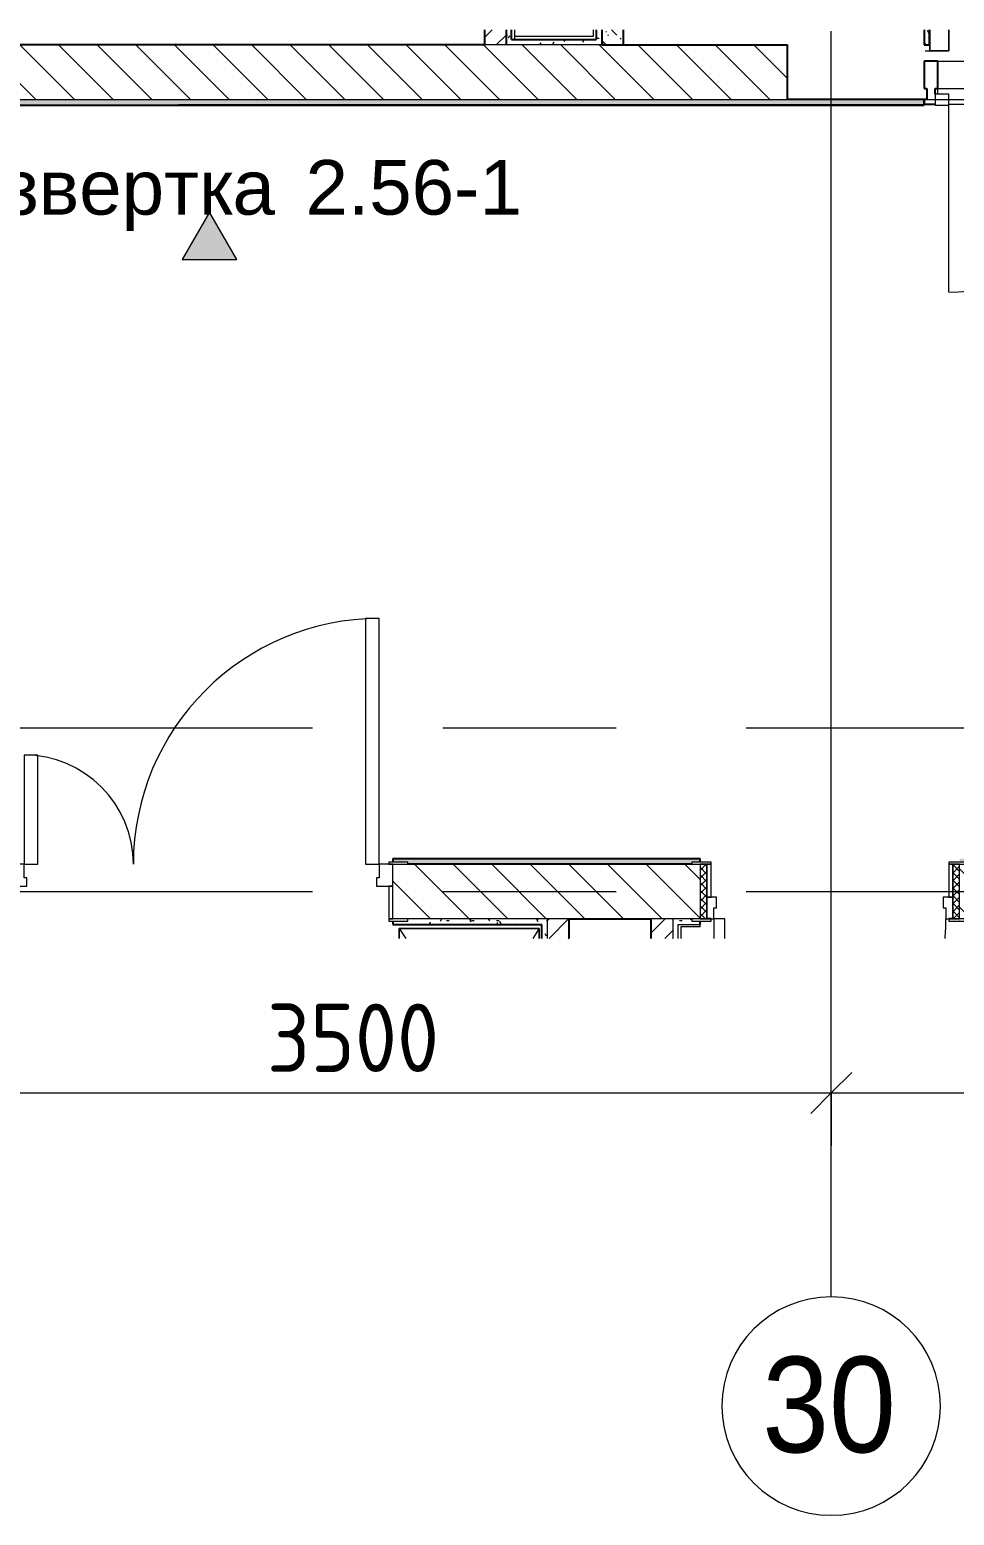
# Model space of a CAD drawing. Header units: millimetres. Extents: x 95863 to 181387, y -1987 to 13800.
# Drawn here: x 107776 to 111161, y 8216 to 13656 of the extents above; entities that cross this region are included whole.
import ezdxf

# ---------------------------------------------------------------- set-up
doc = ezdxf.new("R2010")
doc.units = ezdxf.units.MM
doc.linetypes.add('Осевая', pattern=[3175, 635, -476.25, 1587.5, -476.25])
for name, color, linetype, lineweight in [('A-ANNO-DIMS', 7, 'Continuous', 9), ('A-ANNO-DIMS-100', 7, 'Continuous', 9), ('A-DOOR', 7, 'Continuous', 9), ('A-DOOR-1', 7, 'Continuous', 13), ('A-DOOR-FRAM', 7, 'Continuous', 13), ('A-DOOR-FRAM-1', 7, 'Continuous', 9), ('A-GLAZ-CWMG', 7, 'Continuous', 9), ('A-GLAZ-CWMG-1', 7, 'Continuous', 25), ('A-WALL-2', 7, 'Continuous', 9), ('G-ANNO-SYMB', 7, 'Continuous', 9), ('I-WALL', 7, 'Continuous', 9), ('Оси', 7, 'Continuous', 9), ('Оси-1', 7, 'Continuous', 20), ('Оси-2', 7, 'Осевая', 9)]:
    doc.layers.add(name, color=color, linetype=linetype, lineweight=lineweight)
for name, color, linetype, lineweight, true_color in [('A-WALL-1', 7, 'Continuous', 25, 0x3c3c3c), ('A-WALL-FNSH-1', 7, 'Continuous', 13, 0x3c3c3c), ('I-FURN-1', 7, 'Continuous', 9, 0xf0f0f0)]:
    doc.layers.add(name, color=color, linetype=linetype, lineweight=lineweight, true_color=true_color)
doc.styles.add('Arial', font='arial.ttf', dxfattribs={"width": 0.9, "height": 350})
doc.styles.add('Arial_1', font='arial.ttf', dxfattribs={"height": 200})
doc.styles.add('ISOCPEUR', font='isocpeur.ttf', dxfattribs={"width": 0.9, "height": 250})
doc.dimstyles.new('ISO-2_5_0_9К_БОЛЬШОЙ', dxfattribs={"dimscale": 304.8, "dimtxt": 248.995294, "dimasz": 0.492126, "dimexe": 0.393701, "dimexo": 0.984252, "dimgap": 0, "dimtad": 1, "dimdec": 0, "dimrnd": 10, "dimzin": 0, "dimdsep": 46, "dimtxsty": 'ISOCPEUR', "dimblk1": 'OBLIQUE', "dimblk2": 'OBLIQUE', "dimsah": 1, "dimcen": 0.09, "dimdle": 0.393701, "dimazin": 0, "dimtfac": 1, "dimtdec": 4, "dimtix": 1, "dimtmove": 0, "dimatfit": 3, "dimfxl": 1, "dimtvp": 1, "dimtolj": 1, "dimtzin": 0, "dimarcsym": 2})
pattern_1 = [(135, (0, 0), (-70.71068, -70.71068), [])]
pattern_2 = [(45, (0, 0), (-35.35534, 35.35534), [])]
pattern_3 = [(0, (0, 0), (121.92, 30.48), [10.058, -81.382, 10.058, -81.382, -487.68]), (0, (0, 0), (121.92, 30.48), [-182.88, 10.058, -172.822, 10.058, -81.382, -213.36]), (0, (0, 0), (121.92, 30.48), [-457.2, 10.058, -50.902, 10.058, -142.342]), (120, (45.72, 15.24), (-87.356454, 90.345817), [10.058, -81.382, 10.058, -81.382, -487.68]), (120, (45.72, 15.24), (-87.356454, 90.345817), [-182.88, 10.058, -172.822, 10.058, -81.382, -213.36]), (120, (45.72, 15.24), (-87.356454, 90.345817), [-457.2, 10.058, -50.902, 10.058, -142.342]), (240, (60.96, 76.2), (-34.563546, -120.825817), [10.058, -81.382, 10.058, -81.382, -487.68]), (240, (60.96, 76.2), (-34.563546, -120.825817), [-182.88, 10.058, -172.822, 10.058, -81.382, -213.36]), (240, (60.96, 76.2), (-34.563546, -120.825817), [-457.2, 10.058, -50.902, 10.058, -142.342])]

# ---------------------------------------------------------------- blocks, each defined once
blk = doc.blocks.new('110_Дверь_СКБ_2Ст - Д-2а_л_ Из коридора на лестницу-32216062-План разверток пом_ 2_56_ Этаж 2')
at = {"layer": 'A-DOOR'}
for centre, radius, start, end in [((662.5, 100), 900, 90, 180), ((-637.5, 100), 400, 360, 90)]:
    blk.add_arc(centre, radius, start, end, dxfattribs=at)
at = {"layer": 'A-DOOR-1'}
for p, q in [((662.5, 1000), (612.5, 1000)), ((612.5, 1000), (612.5, 100)), ((662.5, 100), (662.5, 1000)), ((-637.5, 500), (-637.5, 100)), ((-587.5, 500), (-637.5, 500)), ((-587.5, 100), (-587.5, 500)), ((-637.5, 100), (-587.5, 100)), ((612.5, 100), (662.5, 100))]:
    blk.add_line(p, q, dxfattribs=at)
at = {"layer": 'A-DOOR-FRAM'}
for p, q in [((-672.5, 108), (-742.5, 108)), ((-742.5, 108), (-742.5, 100)), ((-742.5, 100), (-672.5, 100)), ((-637.5, 100), (-687.5, 100)), ((-687.5, 100), (-687.5, 20)), ((-672.5, 100), (-672.5, 108)), ((-637.5, 50), (-637.5, 100)), ((662.5, 100), (662.5, 50)), ((712.5, 100), (662.5, 100)), ((767.5, 108), (697.5, 108)), ((697.5, 108), (697.5, 100)), ((697.5, 100), (767.5, 100)), ((712.5, 20), (712.5, 100)), ((767.5, 100), (767.5, 108)), ((-687.5, 20), (-627.5, 20)), ((-672.5, 20), (-687.5, 20)), ((-687.5, 20), (-687.5, -100)), ((-672.5, -100), (-672.5, 20)), ((-627.5, 50), (-637.5, 50)), ((-627.5, 20), (-627.5, 50)), ((662.5, 50), (652.5, 50)), ((652.5, 50), (652.5, 20)), ((652.5, 20), (712.5, 20)), ((712.5, 20), (697.5, 20)), ((697.5, 20), (697.5, -100)), ((712.5, -100), (712.5, 20)), ((-672.5, -100), (-742.5, -100)), ((-742.5, -100), (-742.5, -108)), ((-742.5, -108), (-672.5, -108)), ((-687.5, -100), (-672.5, -100)), ((-672.5, -108), (-672.5, -100)), ((697.5, -100), (712.5, -100)), ((767.5, -100), (697.5, -100)), ((697.5, -100), (697.5, -108)), ((697.5, -108), (767.5, -108)), ((767.5, -108), (767.5, -100))]:
    blk.add_line(p, q, dxfattribs=at)
blk = doc.blocks.new('110_Дверь_СКБ_1Ст_Внутренняя1 - Д-8 950x2100h_охрана-31784688-План разверток пом_ 2_56_ Этаж 2')
at = {"layer": 'A-DOOR'}
h = blk.add_hatch(dxfattribs=at)
h.set_pattern_fill('FP_4', color=256, style=0, pattern_type=2)
h.set_pattern_definition([(135, (1826.41, 164.685), (-14.14214, -14.14214), []), (225, (1826.41, 164.685), (14.14214, -14.14214), [])])
h.paths.add_polyline_path([(487.5, 100), (462.5, 100), (462.5, -100), (487.5, -100)])
at = {"layer": 'A-DOOR-FRAM-1'}
h = blk.add_hatch(dxfattribs=at)
h.set_pattern_fill('FP_5', color=256, style=0, pattern_type=2)
h.set_pattern_definition([(45, (-296.384, 164.685), (-14.1421, 14.1421), []), (135, (-296.384, 164.685), (-14.1421, -14.1421), [])])
h.paths.add_polyline_path([(-437.5, 100), (-462.5, 100), (-462.5, -100), (-437.5, -100)])
at = {"layer": 'A-DOOR'}
blk.add_arc((437.5, 100), 850, 175.1475, 180, dxfattribs=at)
at = {"layer": 'A-DOOR-1'}
for p, q in [((397.5, 171.7), (397.5, 100)), ((437.5, 100), (437.5, 171.7)), ((397.5, 100), (437.5, 100))]:
    blk.add_line(p, q, dxfattribs=at)
at = {"layer": 'A-DOOR-FRAM'}
for p, q in [((-422.5, 108), (-492.5, 108)), ((-492.5, 108), (-492.5, 100)), ((-492.5, 100), (-422.5, 100)), ((-437.5, 100), (-462.5, 100)), ((-462.5, 100), (-462.5, -100)), ((-412.5, 100), (-437.5, 100)), ((-437.5, 100), (-437.5, 20)), ((-437.5, -100), (-437.5, 100)), ((-422.5, 100), (-437.5, 100)), ((-437.5, 100), (-437.5, 99)), ((-437.5, 99), (-422.5, 99)), ((-422.5, 100), (-422.5, 108)), ((-422.5, 99), (-422.5, 100)), ((-412.5, 60), (-412.5, 100)), ((-402.5, 60), (-412.5, 60)), ((-402.5, 20), (-402.5, 60)), ((437.5, 60), (427.5, 60)), ((427.5, 60), (427.5, 20)), ((437.5, 100), (437.5, 60)), ((462.5, 100), (437.5, 100)), ((517.5, 108), (447.5, 108)), ((447.5, 108), (447.5, 100)), ((462.5, 100), (447.5, 100)), ((447.5, 100), (447.5, 99)), ((447.5, 100), (517.5, 100)), ((447.5, 99), (462.5, 99)), ((462.5, 20), (462.5, 100)), ((487.5, 100), (462.5, 100)), ((462.5, 100), (462.5, -100)), ((462.5, 99), (462.5, 100)), ((487.5, -100), (487.5, 100)), ((517.5, 100), (517.5, 108)), ((-437.5, 20), (-402.5, 20)), ((-422.5, 20), (-437.5, 20)), ((-437.5, 20), (-437.5, -100)), ((-422.5, -100), (-422.5, 20)), ((427.5, 20), (462.5, 20)), ((462.5, 20), (447.5, 20)), ((447.5, 20), (447.5, -100)), ((462.5, -100), (462.5, 20)), ((-422.5, -100), (-492.5, -100)), ((-492.5, -100), (-492.5, -108)), ((-492.5, -108), (-422.5, -108)), ((-462.5, -100), (-437.5, -100)), ((-437.5, -100), (-422.5, -100)), ((-422.5, -108), (-422.5, -100)), ((447.5, -100), (462.5, -100)), ((517.5, -100), (447.5, -100)), ((447.5, -100), (447.5, -108)), ((447.5, -108), (517.5, -108)), ((462.5, -100), (487.5, -100)), ((517.5, -108), (517.5, -100))]:
    blk.add_line(p, q, dxfattribs=at)
blk = doc.blocks.new('Шкаф параметрический - 1_162-25590071-План разверток пом_ 2_56_ Этаж 2')
at = {"layer": 'I-FURN-1'}
for p, q in [((0, 0), (36.4, -23.3)), ((36.4, 0), (0, 0)), ((0, 0), (0, -512)), ((0, -512), (0, 0)), ((0, 0), (36.4, 0)), ((0, -512), (36.4, -488.7)), ((0, -512), (36.4, -512)), ((36.4, -512), (0, -512))]:
    blk.add_line(p, q, dxfattribs=at)
blk = doc.blocks.new('Мат в спортивном зале - Т19-31180416-План разверток пом_ 2_56_ Этаж 2')
at = {"layer": 'I-FURN-1'}
for p, q in [((-548.7, 925.9), (-548.7, 906.7)), ((-471.3, 909.3), (-548.7, 909.3)), ((-548.7, 909.3), (-548.7, 839.3)), ((-548.7, 839.3), (-548.7, 909.3)), ((-548.7, 909.3), (-471.3, 909.3)), ((-548.7, 839.3), (-471.3, 839.3)), ((-471.3, 839.3), (-548.7, 839.3))]:
    blk.add_line(p, q, dxfattribs=at)
blk = doc.blocks.new('Прямоугольный импост - Импост структурный с накладкой - 160мм Темный-32356295-План разверток пом_ 2_56_ Этаж 2')
at = {"layer": 'A-GLAZ-CWMG-1'}
for p, q in [((-50, 40), (-50, 140)), ((-50, 140), (0, 140)), ((0, 140), (0, 40)), ((-40, 40), (-50, 40)), ((-40, 20), (-40, 40)), ((-10, 40), (-10, 0)), ((0, 40), (-10, 40)), ((-10, 0), (0, 0)), ((0, 0), (0, -17)), ((0, -17), (-40, -17))]:
    blk.add_line(p, q, dxfattribs=at)
blk = doc.blocks.new('Дверь_Витражная_остекление_ - ВВ-23-32429828-План разверток пом_ 2_56_ Этаж 2')
at = {"layer": 'A-DOOR'}
for p, q in [((-682.5, 700), (-682.5, 20)), ((682.5, 705), (682.5, 20))]:
    blk.add_line(p, q, dxfattribs=at)
for centre, radius, start, end in [((-682.5, 20), 680, 360, 90), ((682.5, 20), 685, 90, 180)]:
    blk.add_arc(centre, radius, start, end, dxfattribs=at)
at = {"layer": 'A-DOOR-1'}
for p, q in [((-682.5, 20), (-732.5, 20)), ((-732.5, 20), (-732.5, -20)), ((-682.5, -20), (-682.5, 20)), ((732.5, 20), (682.5, 20)), ((682.5, 20), (682.5, -20)), ((732.5, -20), (732.5, 20)), ((-732.5, -20), (-682.5, -20)), ((682.5, -20), (732.5, -20))]:
    blk.add_line(p, q, dxfattribs=at)
blk = doc.blocks.new('Прямоугольный импост - Импост структурный с накладкой - 160мм Темный-32428730-План разверток пом_ 2_56_ Этаж 2')
at = {"layer": 'A-GLAZ-CWMG'}
for p, q in [((111100.5, 13540), (112545.5, 13540)), ((111100.5, 13420), (111100.5, 13440)), ((111100.5, 13440), (112545.5, 13440)), ((112545.5, 13440), (112545.5, 13420)), ((111140.5, 13400), (112505.5, 13400)), ((111140.5, 13383), (112505.5, 13383))]:
    blk.add_line(p, q, dxfattribs=at)
blk = doc.blocks.new('Ось сетки - D8-29747960-План разверток пом_ 2_56_ Этаж 2')
at = {"layer": 'Оси-1'}
for start, end in [(360, 180), (180, 360)]:
    blk.add_arc((0, 0), 4, start, end, dxfattribs=at)
blk = doc.blocks.new('Фасад - Марка фасада_Указатель-25386507-План разверток пом_ 2_56_ Этаж 2')
at = {"layer": 'G-ANNO-SYMB'}
blk.add_hatch(color=256, dxfattribs=at).paths.add_polyline_path([(-1, 0), (0, 1.732), (1, 0), (0, 0)])
for p, q in [((0, 1.732), (-1, 0)), ((1, 0), (0, 1.732)), ((-1, 0), (0, 0)), ((0, 0), (1, 0))]:
    blk.add_line(p, q, dxfattribs=at)
blk = doc.blocks.new('DIMBLOCK5-План разверток пом_ 2_56_ Этаж 2')
at = {"layer": 'A-ANNO-DIMS-100'}
for p, q in [((107210, 9569.2), (107210, 9883.1)), ((110710, 9569.2), (110710, 9883.1)), ((107210, 9763.1), (110710, 9763.1)), ((107210, 9763.1), (107210, 9569.2)), ((110710, 9763.1), (110710, 9569.2))]:
    blk.add_line(p, q, dxfattribs=at)
at = {"layer": 'A-ANNO-DIMS-100', "lineweight": 20}
for p, q in [((107210, 9763.1), (107285, 9838.1)), ((110710, 9763.1), (110785, 9838.1)), ((107210, 9763.1), (107135, 9688.1)), ((110710, 9763.1), (110635, 9688.1))]:
    blk.add_line(p, q, dxfattribs=at)
at = {"layer": 'A-ANNO-DIMS-100', "color": 0, "insert": (108644, 10089.7), "char_height": 250, "width": 758.478, "attachment_point": 1, "line_spacing_factor": 1.149209, "style": 'ISOCPEUR'}
blk.add_mtext('3500', dxfattribs=at)
blk = doc.blocks.new('_Oblique')
at = {"color": 0, "linetype": 'ByBlock', "lineweight": -2}
blk.add_line((-0.5, -0.5), (0.5, 0.5), dxfattribs=at)
blk = doc.blocks.new('DIMBLOCK6-План разверток пом_ 2_56_ Этаж 2')
at = {"layer": 'A-ANNO-DIMS-100'}
for p, q in [((110710, 9569.2), (110710, 9883.1)), ((115960, 9569.2), (115960, 9883.1)), ((110710, 9763.1), (115960, 9763.1)), ((110710, 9763.1), (110710, 9569.2)), ((115960, 9763.1), (115960, 9569.2))]:
    blk.add_line(p, q, dxfattribs=at)
at = {"layer": 'A-ANNO-DIMS-100', "lineweight": 20}
for p, q in [((110710, 9763.1), (110785, 9838.1)), ((115960, 9763.1), (116035, 9838.1)), ((110710, 9763.1), (110635, 9688.1)), ((115960, 9763.1), (115885, 9688.1))]:
    blk.add_line(p, q, dxfattribs=at)
at = {"layer": 'A-ANNO-DIMS-100', "color": 0, "insert": (113019, 10089.7), "char_height": 250, "width": 758.478, "attachment_point": 1, "line_spacing_factor": 1.149209, "style": 'ISOCPEUR'}
blk.add_mtext('5250', dxfattribs=at)

msp = doc.modelspace()

# ---------------------------------------------------------------- hatches: boundary and pattern name
at = {"layer": 'I-WALL'}
h = msp.add_hatch(dxfattribs=at)
h.set_pattern_fill('FP_2', color=256, style=0, pattern_type=2)
h.set_pattern_definition(pattern_2)
h.paths.add_polyline_path([(109520, 13600), (109520, 13655.7135), (109440, 13655.7135), (109440, 13600)])
h = msp.add_hatch(dxfattribs=at)
h.set_pattern_fill('FP_10', color=256, style=0, pattern_type=2)
h.set_pattern_definition(pattern_3)
h.paths.add_polyline_path([(109540, 13600), (109540, 13655.7135), (109520, 13655.7135), (109520, 13600)])
h = msp.add_hatch(dxfattribs=at)
h.set_pattern_fill('FP_10', color=256, style=0, pattern_type=2)
h.set_pattern_definition(pattern_3)
h.paths.add_polyline_path([(109870, 13600), (109870, 13655.7135), (109850, 13655.7135), (109850, 13600)])
h = msp.add_hatch(dxfattribs=at)
h.set_pattern_fill('FP_8', color=256, style=0, pattern_type=2)
h.set_pattern_definition([(135, (0, 0), (-75.43415, -75.43415), [106.68, -17.78, 3.556, -17.78]), (135, (0, 75.39), (-75.43415, -75.43415), []), (50, (0, 0), (127.52922, -11.15758), [13.335, -146.685]), (355, (0, 0), (-24.66966, 133.74002), [10.668, -117.348]), (100.451, (10.63, -0.93), (102.85973, 122.58178), [11.333, -124.663]), (46.184, (0, 35.56), (189.75516, -29.43036), [20.002, -220.027]), (96.636, (15.81, 33.1), (166.1822, 173.1996), [17, -186.995]), (351.184, (0, 35.56), (166.18393, 173.19757), [16.002, -176.022]), (21, (17.78, 26.67), (106.130265, -71.58603), [13.335, -146.685]), (326, (17.78, 26.67), (43.26188, 128.93175), [10.668, -117.348]), (71.451, (26.62, 20.7), (149.39198, 57.34505), [11.333, -124.663]), (37.5, (0, 0), (2.162228, 59.188357), [3.353, -112.573, 3.353, -115.773, -117.792]), (37.5, (0, 0), (2.162228, 59.188357), [-235.052, 3.353, -114.44]), (7.5, (0, 0), (46.773857, 70.126152), [3.353, -64.567, 3.353, -109.906, -44.894]), (7.5, (0, 0), (46.773857, 70.126152), [-181.178, 3.353, -41.542]), (327.5, (-39.65, 0), (94.913671, -4.010093), [3.353, -41.097, 3.353, -135.331, -184.023]), (327.5, (-39.65, 0), (94.913671, -4.010093), [-183.134, 3.353, -180.67]), (317.5, (-57.43, 0), (103.69057, 17.79882), [3.353, -54.432, 3.353, -88.748, -130.683]), (317.5, (-57.43, 0), (103.69057, 17.79882), [-149.885, 3.353, -127.33])])
h.paths.add_polyline_path([(109950, 13600), (109950, 13655.7135), (109870, 13655.7135), (109870, 13600)])
h = msp.add_hatch(dxfattribs=at)
h.set_pattern_fill('FP_10', color=256, style=0, pattern_type=2)
h.set_pattern_definition(pattern_3)
h.paths.add_polyline_path([(111070, 13600), (111070, 13655.7135), (111050, 13655.7135), (111050, 13600)])
h = msp.add_hatch(dxfattribs=at)
h.set_pattern_fill('FP_1', color=256, style=0, pattern_type=2)
h.set_pattern_definition(pattern_1)
h.paths.add_polyline_path([(110550, 13400), (110550, 13600), (106060, 13600), (106060, 13400), (110425.6003, 13400)])
h = msp.add_hatch(dxfattribs=at)
h.set_pattern_fill('FP_10', color=256, style=0, pattern_type=2)
h.set_pattern_definition(pattern_3)
h.paths.add_polyline_path([(109540, 13600), (109850, 13600), (109850, 13620), (109540, 13620)])
h = msp.add_hatch(dxfattribs=at)
h.set_pattern_fill('FP_10', color=256, style=0, pattern_type=2)
h.set_pattern_definition(pattern_3)
h.paths.add_polyline_path([(110425.6003, 13380), (111050.5, 13380), (111050.5, 13400), (105549.5, 13400), (105549.5, 13380), (107423.2635, 13380)])
h = msp.add_hatch(dxfattribs=at)
h.set_pattern_fill('FP_10', color=256, style=0, pattern_type=2)
h.set_pattern_definition(pattern_3)
h.paths.add_polyline_path([(120933.7793, 10600), (121190, 10600), (121189, 10620), (111180, 10620), (111180, 10608), (111210, 10608), (111210, 10600), (119432.6109, 10600)])
h.paths.add_polyline_path([(110200, 10600), (110200, 10608), (110230, 10608), (110230, 10620), (109104.9999, 10620), (109104.9999, 10608), (109159.9999, 10608), (109159.9999, 10600)])
h.paths.add_polyline_path([(107130, 10600), (107649.9999, 10600), (107649.9999, 10608), (107704.9999, 10608), (107704.9999, 10620), (105095, 10620), (105095, 10608), (105125, 10608), (105125, 10600)])
h.paths.add_polyline_path([(102919.7582, 10600), (103615, 10600), (103615, 10608), (103645, 10608), (103645, 10620), (100808.9999, 10620), (100808.9999, 10600), (101610, 10600)])
h = msp.add_hatch(dxfattribs=at)
h.set_pattern_fill('FP_1', color=256, style=0, pattern_type=2)
h.set_pattern_definition(pattern_1)
h.paths.add_polyline_path([(120933.7793, 10400), (121210, 10400), (121210, 10600), (119330, 10600), (119330, 10400), (119432.6109, 10400)])
h.paths.add_polyline_path([(111210, 10400), (111929.9999, 10400), (111929.9999, 10600), (111180, 10600), (111180, 10400)])
h.paths.add_polyline_path([(110050, 10400), (110230, 10400), (110230, 10600), (109104.9999, 10600), (109104.9999, 10400), (109749.9999, 10400)])
h.paths.add_polyline_path([(107704.9999, 10400), (107704.9999, 10600), (107350, 10600), (107350, 10400), (107649.9999, 10400)])
h = msp.add_hatch(dxfattribs=at)
h.set_pattern_fill('FP_10', color=256, style=0, pattern_type=2)
h.set_pattern_definition(pattern_3)
h.paths.add_polyline_path([(109649.9999, 10380), (109649.9999, 10400), (109159.9999, 10400), (109159.9999, 10392), (109104.9999, 10392), (109104.9999, 10380), (109159.9999, 10380)])
h.paths.add_polyline_path([(107649.9999, 10380), (107704.9999, 10380), (107704.9999, 10392), (107649.9999, 10392), (107649.9999, 10400), (107350, 10400), (107350, 10380), (107423.2635, 10380)])
h = msp.add_hatch(dxfattribs=at)
h.set_pattern_fill('FP_10', color=256, style=0, pattern_type=2)
h.set_pattern_definition(pattern_3)
h.paths.add_polyline_path([(109650.1942, 10328.2569), (109669.9999, 10328.2569), (109669.9999, 10400), (109649.9999, 10400), (109649.9999, 10328.2569)])
h = msp.add_hatch(dxfattribs=at)
h.set_pattern_fill('FP_2', color=256, style=0, pattern_type=2)
h.set_pattern_definition(pattern_2)
h.paths.add_polyline_path([(109749.9999, 10328.2569), (109749.9999, 10400), (109669.9999, 10400), (109671.0942, 10328.2569)])
h = msp.add_hatch(dxfattribs=at)
h.set_pattern_fill('FP_2', color=256, style=0, pattern_type=2)
h.set_pattern_definition(pattern_2)
h.paths.add_polyline_path([(110130, 10328.2569), (110130, 10400), (110050, 10400), (110050, 10328.2569), (110051.5596, 10328.2569)])
h = msp.add_hatch(dxfattribs=at)
h.set_pattern_fill('FP_10', color=256, style=0, pattern_type=2)
h.set_pattern_definition(pattern_3)
h.paths.add_polyline_path([(111929.9999, 10380), (111929.9999, 10400), (111210, 10399.1781), (111210, 10392), (111180, 10392), (111180, 10380), (111909.9999, 10380)])
h.paths.add_polyline_path([(110230, 10380), (110230, 10392), (110200, 10392.5), (110200, 10400), (110130, 10400), (110130, 10380), (110200, 10380)])
h = msp.add_hatch(dxfattribs=at)
h.set_pattern_fill('FP_10', color=256, style=0, pattern_type=2)
h.set_pattern_definition(pattern_3)
h.paths.add_polyline_path([(110150, 10328.2569), (110150, 10380), (110130, 10380), (110130, 10328.2569)])

# ---------------------------------------------------------------- linework, layer by layer
at = {"layer": 'A-WALL-1'}
for p, q in [((109440, 13655.7135), (109440, 13600)), ((109520, 13655.7135), (109520, 13600)), ((109540, 13620), (109540, 13655.7135)), ((109850, 13655.7135), (109850, 13620)), ((109870, 13655.7135), (109870, 13600)), ((109950, 13600), (109950, 13655.7135)), ((111050, 13655.7135), (111050, 13600)), ((111070, 13600), (111070, 13655.7135)), ((109440, 13600), (106060, 13600)), ((109540, 13620), (109850, 13620)), ((109870, 13600), (110550, 13600)), ((110550, 13400), (110550, 13600)), ((111050, 13600), (111070, 13600)), ((111050.5, 13400), (110550, 13400)), ((111050.5, 13380), (111050.5, 13400)), ((105549.5, 13380), (111050.5, 13380)), ((110230, 10620), (109104.9999, 10620)), ((109104.9999, 10620), (109104.9999, 10608)), ((110230, 10608), (110230, 10620)), ((110200, 10600), (109159.9999, 10600)), ((109104.9999, 10392), (109104.9999, 10380)), ((109749.9999, 10400), (110050, 10400)), ((109749.9999, 10328.2569), (109749.9999, 10400)), ((110050, 10400), (110050, 10328.2569)), ((110230, 10380), (110230, 10392)), ((109104.9999, 10380), (109649.9999, 10380)), ((109649.9999, 10328.2569), (109649.9999, 10380))]:
    msp.add_line(p, q, dxfattribs=at)
at = {"layer": 'A-WALL-2'}
for p, q in [((109870, 13600), (109440, 13600)), ((106060, 13400), (110550, 13400)), ((108320, 13380), (108320, 13379.5)), ((109749.9999, 10400), (109159.9999, 10400)), ((109669.9999, 10400), (109669.9999, 10328.2569)), ((110200, 10400), (110050, 10400)), ((110130, 10400), (110130, 10328.2569))]:
    msp.add_line(p, q, dxfattribs=at)
at = {"layer": 'A-WALL-FNSH-1'}
for p, q in [((109551, 13655.7135), (109551, 13620)), ((109839, 13655.7135), (109839, 13631)), ((111071, 13600), (111071, 13655.7135)), ((109839, 13631), (109551, 13631)), ((111070, 13600), (111071, 13600)), ((105550, 13379), (108320, 13379)), ((111050, 13380.5), (108320, 13380.5)), ((108320, 13380.5), (108320, 13380)), ((108320, 13379.5), (111050, 13379.5)), ((108320, 13379), (108320, 13379.5)), ((111050, 13379.5), (111050, 13380.5)), ((110230, 10621), (109104.9999, 10621)), ((109104.9999, 10621), (109104.9999, 10620)), ((110230, 10620), (110230, 10621)), ((109104.9999, 10380), (109104.9999, 10379)), ((109104.9999, 10379), (109648.9999, 10379)), ((109648.9999, 10379), (109648.9999, 10328.2569))]:
    msp.add_line(p, q, dxfattribs=at)
at = {"layer": 'I-WALL'}
for p, q in [((110150, 10380), (110230, 10380)), ((110150, 10328.2569), (110150, 10380)), ((110230, 10371), (110159, 10371)), ((110159, 10371), (110159, 10328.2569)), ((110230, 10371), (110230, 10380))]:
    msp.add_line(p, q, dxfattribs=at)
at = {"layer": 'Оси'}
for p, q in [((110710, 11358.588), (110710, 13650)), ((110710, 9016.3761), (110710, 11307.788))]:
    msp.add_line(p, q, dxfattribs=at)
at = {"layer": 'Оси-2'}
for p, q in [((99162.6118, 13400), (119339.1443, 13400)), ((110710, 11307.788), (110710, 11358.588)), ((99762.6118, 11100), (119939.1443, 11100)), ((99762.6118, 10500), (119939.1443, 10500))]:
    msp.add_line(p, q, dxfattribs=at)

# ---------------------------------------------------------------- block references
at = {"layer": 'A-DOOR', "rotation": 180}
for name, p in [('Дверь_Витражная_остекление_ - ВВ-23-32429828-План разверток пом_ 2_56_ Этаж 2', (111823, 13400)), ('110_Дверь_СКБ_1Ст_Внутренняя1 - Д-8 950x2100h_охрана-31784688-План разверток пом_ 2_56_ Этаж 2', (110717.5, 10500))]:
    msp.add_blockref(name, p, dxfattribs=at)
at = {"layer": 'A-DOOR'}
msp.add_blockref('110_Дверь_СКБ_2Ст - Д-2а_л_ Из коридора на лестницу-32216062-План разверток пом_ 2_56_ Этаж 2', (108392.4999, 10500), dxfattribs=at)
at = {"layer": 'A-GLAZ-CWMG', "extrusion": (0, 0, -1)}
msp.add_blockref('Прямоугольный импост - Импост структурный с накладкой - 160мм Темный-32356295-План разверток пом_ 2_56_ Этаж 2', (-111050.5, 13400), dxfattribs=at)
at = {"layer": 'A-GLAZ-CWMG'}
msp.add_blockref('Прямоугольный импост - Импост структурный с накладкой - 160мм Темный-32428730-План разверток пом_ 2_56_ Этаж 2', (0, 0), dxfattribs=at)
at = {"layer": 'G-ANNO-SYMB', "xscale": 99.99999999999993, "yscale": 99.99999999999993, "zscale": 99.99999999999993}
msp.add_blockref('Фасад - Марка фасада_Указатель-25386507-План разверток пом_ 2_56_ Этаж 2', (108433.4378, 12814.7302), dxfattribs=at)
at = {"layer": 'I-FURN-1'}
for name, p, rotation in [('Мат в спортивном зале - Т19-31180416-План разверток пом_ 2_56_ Этаж 2', (111980.3138, 14127.027), 90.00000000000017), ('Шкаф параметрический - 1_162-25590071-План разверток пом_ 2_56_ Этаж 2', (109640.7721, 10364.6401), 270.0000000000006)]:
    msp.add_blockref(name, p, dxfattribs=dict(at, rotation=rotation))
at = {"layer": 'Оси-1', "xscale": 99.99999999999993, "yscale": 99.99999999999993, "zscale": 99.99999999999993}
msp.add_blockref('Ось сетки - D8-29747960-План разверток пом_ 2_56_ Этаж 2', (110710, 8616.3761), dxfattribs=at)

# ---------------------------------------------------------------- texts
at = {"layer": 'G-ANNO-SYMB', "char_height": 200, "attachment_point": 1, "style": 'Arial_1'}
for s, insert, width in [('Развертка', (107338.6488, 13178.5549), 1659.493125), (' 2.56-1', (108707.8676, 13178.5549), 1074.26125)]:
    msp.add_mtext(s, dxfattribs=dict(at, insert=insert, width=width))
at = {"layer": 'Оси', "insert": (110457.384, 8797.0227), "char_height": 350, "width": 606.07575, "attachment_point": 1, "style": 'Arial'}
msp.add_mtext('30', dxfattribs=at)

# ---------------------------------------------------------------- dimensions: what is measured, and where the dimension line sits
at = {"layer": 'A-ANNO-DIMS'}
for base, p1, p2, override, picture, middle in [((110710, 9763.1147), (107210, 9869.1807), (110710, 9869.1807), {"dimpost": '<>', "dimfxl": 3500}, 'DIMBLOCK5-План разверток пом_ 2_56_ Этаж 2', (108960, 9888.1147)), ((115960, 9763.1147), (110710, 9869.1807), (115960, 9869.1807), {"dimpost": '<>', "dimfxl": 5250}, 'DIMBLOCK6-План разверток пом_ 2_56_ Этаж 2', (113335, 9888.1147))]:
    dim = msp.add_linear_dim(base=base, p1=p1, p2=p2, dimstyle='ISO-2_5_0_9К_БОЛЬШОЙ', override=override, dxfattribs=at)
    dim.commit()
    dim.dimension.update_dxf_attribs({"geometry": picture, "text_midpoint": middle})

doc.saveas('drawing.dxf')
